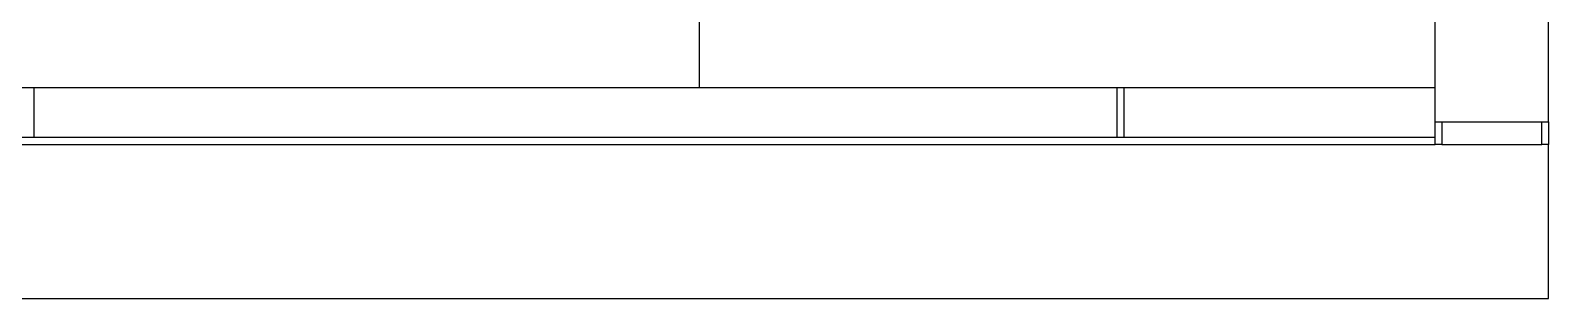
# Model space of a CAD drawing. Header units: metres. Extents: x 1161 to 1456, y 119 to 208.
# Drawn here: x 1170.473 to 1171.142, y 157.171 to 157.289 of the extents above; entities that cross this region are included whole.
import ezdxf

# ---------------------------------------------------------------- set-up
doc = ezdxf.new("R2010")
doc.units = ezdxf.units.M
doc.header["$MEASUREMENT"] = 0

# ---------------------------------------------------------------- blocks, each defined once
blk = doc.blocks.new('A$C2112393A')
at = {"color": 8, "linetype": 'Continuous'}
for p, q in [((944, 2527.16), (944, 2522.36)), ((5454, 2527.16), (944, 2527.16)), ((944, 2522.36), (944, 2466.5)), ((944, 2466.5), (944, 2459.3)), ((944, 2459.3), (947, 2459.3)), ((944, 2449.3), (944, 2459.3)), ((991, 2459.3), (947, 2459.3)), ((947, 2459.3), (947, 2449.3)), ((991, 2459.3), (994, 2459.3)), ((991, 2449.3), (991, 2459.3)), ((994, 2459.3), (994, 2449.3)), ((5454, 2459.3), (994, 2459.3)), ((1658, 2456.1), (994, 2456.1)), ((1130.8, 2456.1), (1130.8, 2434.3)), ((1134, 2456.1), (1134, 2434.3)), ((1610.8, 2456.1), (1610.8, 2434.3)), ((986.8, 2449.3), (944, 2449.3)), ((944, 2449.3), (944, 269.3)), ((991, 2449.3), (947, 2449.3)), ((991, 2449.3), (986.8, 2449.3)), ((994, 2449.3), (991, 2449.3)), ((994, 2449.3), (994, 269.3)), ((994, 2434.3), (996.86, 2434.3)), ((996.86, 2434.3), (998.41, 2434.3)), ((998.41, 2434.3), (1005.14, 2434.3)), ((1005.14, 2434.3), (1008.23, 2434.3)), ((1008.23, 2434.3), (1030.77, 2434.3)), ((1030.77, 2434.3), (1033.86, 2434.3)), ((1033.86, 2434.3), (1040.91, 2434.3)), ((1040.91, 2434.3), (1042.46, 2434.3)), ((1042.46, 2434.3), (1089.54, 2434.3)), ((1089.54, 2434.3), (1091.09, 2434.3)), ((1091.09, 2434.3), (1098.14, 2434.3)), ((1098.14, 2434.3), (1101.23, 2434.3)), ((1101.23, 2434.3), (1123.77, 2434.3)), ((1123.77, 2434.3), (1126.86, 2434.3)), ((1126.86, 2434.3), (1133.91, 2434.3)), ((1133.91, 2434.3), (1135.46, 2434.3)), ((1135.46, 2434.3), (1182.54, 2434.3)), ((1182.54, 2434.3), (1184.09, 2434.3)), ((1184.09, 2434.3), (1191.14, 2434.3)), ((1191.14, 2434.3), (1194.23, 2434.3)), ((1194.23, 2434.3), (1216.77, 2434.3)), ((1216.77, 2434.3), (1219.86, 2434.3)), ((1219.86, 2434.3), (1226.91, 2434.3)), ((1226.91, 2434.3), (1228.46, 2434.3)), ((1228.46, 2434.3), (1275.54, 2434.3)), ((1275.54, 2434.3), (1277.09, 2434.3)), ((1277.09, 2434.3), (1284.14, 2434.3)), ((1284.14, 2434.3), (1287.23, 2434.3)), ((1287.23, 2434.3), (1309.77, 2434.3)), ((1309.77, 2434.3), (1312.86, 2434.3)), ((1312.86, 2434.3), (1316.41, 2434.3)), ((1316.4, 2434.3), (1317.94, 2434.3)), ((1317.94, 2434.3), (1321.23, 2434.3)), ((1317.94, 2234.3), (1317.94, 2434.3)), ((1321.23, 2434.3), (1322.78, 2434.3)), ((1322.78, 2434.3), (1368.86, 2434.3)), ((1368.86, 2434.3), (1370.41, 2434.3)), ((1370.41, 2434.3), (1377.14, 2434.3)), ((1377.14, 2434.3), (1380.23, 2434.3)), ((1380.23, 2434.3), (1402.77, 2434.3)), ((1402.77, 2434.3), (1405.86, 2434.3)), ((1405.86, 2434.3), (1412.91, 2434.3)), ((1412.91, 2434.3), (1414.46, 2434.3)), ((1414.46, 2434.3), (1461.54, 2434.3)), ((1461.54, 2434.3), (1463.09, 2434.3)), ((1463.09, 2434.3), (1470.14, 2434.3)), ((1470.14, 2434.3), (1473.23, 2434.3)), ((1473.23, 2434.3), (1495.77, 2434.3)), ((1495.77, 2434.3), (1498.86, 2434.3)), ((1498.86, 2434.3), (1505.91, 2434.3)), ((1505.91, 2434.3), (1507.46, 2434.3)), ((1507.46, 2434.3), (1554.54, 2434.3)), ((1554.54, 2434.3), (1556.09, 2434.3)), ((1556.09, 2434.3), (1563.14, 2434.3)), ((1563.14, 2434.3), (1566.23, 2434.3)), ((1566.23, 2434.3), (1588.77, 2434.3)), ((1588.77, 2434.3), (1591.86, 2434.3)), ((1591.86, 2434.3), (1598.91, 2434.3)), ((1598.91, 2434.3), (1600.46, 2434.3)), ((1600.46, 2434.3), (1647.54, 2434.3))]:
    blk.add_line(p, q, dxfattribs=at)

msp = doc.modelspace()

# ---------------------------------------------------------------- block references
at = {"xscale": 0.001, "yscale": 0.001, "zscale": 0.001, "rotation": 180}
msp.add_blockref('A$C2112393A', (1172.08561, 159.698), dxfattribs=at)

doc.saveas('drawing.dxf')
